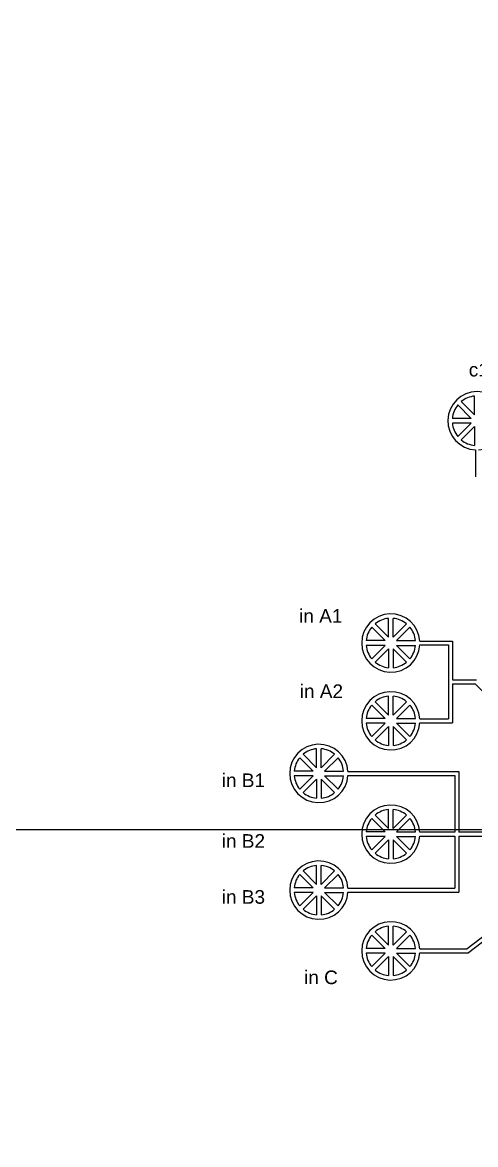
# Model space of a CAD drawing. Extents: x 1828 to 103828, y 11639 to 113639.
# Drawn here: x 31699 to 43362, y 33539 to 62389 of the extents above; entities that cross this region are included whole.
import ezdxf

# ---------------------------------------------------------------- set-up
doc = ezdxf.new("R2010")
doc.units = 13
for name, color, linetype in [('Control - FILL', 40, 'Continuous'), ('Control - SU8', 10, 'Continuous'), ('Flow - FILL', 131, 'Continuous'), ('Flow - SU8', 140, 'Continuous'), ('OPAQUE', 10, 'Continuous')]:
    doc.layers.add(name, color=color, linetype=linetype)
doc.styles.get("Standard").update_dxf_attribs({"font": 'arial.ttf', "height": 250})

msp = doc.modelspace()

# ---------------------------------------------------------------- linework, layer by layer
msp.add_line((1828, 41639), (103828, 41639))
at = {"layer": 'Control - FILL'}
for p, q in [((43251, 52209), (42907, 52553)), ((43338, 52296), (42994, 52640)), ((43338, 52296), (43338, 52782)), ((43251, 52209), (42765, 52209)), ((43251, 52087), (42765, 52087)), ((43251, 52087), (42907, 51742)), ((43338, 52000), (42994, 51656)), ((43338, 52000), (43338, 51513))]:
    msp.add_line(p, q, dxfattribs=at)
for start, end in [(140.5177, 174.4823), (95.5177, 129.4823), (185.5177, 219.4823), (230.5177, 264.4823)]:
    msp.add_arc((43399, 52148), 638, start, end, dxfattribs=at)
at = {"layer": 'Control - SU8'}
msp.add_line((43362, 51399), (43362, 50704), dxfattribs=at)
msp.add_arc((43399, 52148), 750, 272.866, 267.134, dxfattribs=at)
at = {"layer": 'Flow - FILL'}
for p, q in [((41119, 46581), (41119, 47067)), ((41242, 46581), (41242, 47067)), ((41033, 46494), (40689, 46838)), ((41119, 46581), (40775, 46925)), ((41242, 46581), (41586, 46925)), ((41329, 46494), (41673, 46838)), ((41033, 46494), (40546, 46494)), ((41329, 46494), (41815, 46494)), ((41033, 46372), (40546, 46372)), ((41033, 46372), (40689, 46027)), ((41119, 46285), (40775, 45941)), ((41119, 46285), (41119, 45798)), ((41242, 46285), (41242, 45798)), ((41242, 46285), (41586, 45941)), ((41329, 46372), (41815, 46372)), ((41329, 46372), (41673, 46027)), ((41119, 44581), (41119, 45067)), ((41242, 44581), (41242, 45067)), ((41033, 44494), (40689, 44838)), ((41119, 44581), (40775, 44925)), ((41242, 44581), (41586, 44925)), ((41329, 44494), (41673, 44838)), ((41033, 44494), (40546, 44494)), ((41329, 44494), (41815, 44494)), ((41033, 44372), (40546, 44372)), ((41033, 44372), (40689, 44027)), ((41119, 44285), (40775, 43941)), ((41119, 44285), (41119, 43798)), ((41242, 44285), (41242, 43798)), ((41242, 44285), (41586, 43941)), ((41329, 44372), (41815, 44372)), ((41329, 44372), (41673, 44027)), ((39267, 43228), (38923, 43572)), ((39267, 43228), (39267, 43715)), ((39390, 43228), (39390, 43715)), ((39390, 43228), (39734, 43572)), ((39181, 43141), (38836, 43485)), ((39477, 43141), (39821, 43485)), ((39181, 43141), (38694, 43141)), ((39181, 43019), (38694, 43019)), ((39181, 43019), (38836, 42675)), ((39477, 43141), (39963, 43141)), ((39477, 43019), (39963, 43019)), ((39477, 43019), (39821, 42675)), ((39267, 42932), (38923, 42588)), ((39267, 42932), (39267, 42445)), ((39390, 42932), (39390, 42445)), ((39390, 42932), (39734, 42588)), ((41119, 41667), (41119, 42153)), ((41242, 41667), (41242, 42153)), ((41033, 41580), (40689, 41924)), ((41119, 41667), (40775, 42011)), ((41242, 41667), (41586, 42011)), ((41329, 41580), (41673, 41924)), ((41033, 41580), (40546, 41580)), ((41329, 41580), (41815, 41580)), ((41033, 41457), (40546, 41457)), ((41033, 41457), (40689, 41113)), ((41119, 41371), (40775, 41027)), ((41119, 41371), (41119, 40884)), ((41242, 41371), (41242, 40884)), ((41242, 41371), (41586, 41027)), ((41329, 41457), (41815, 41457)), ((41329, 41457), (41673, 41113)), ((39267, 40228), (39267, 40715)), ((39390, 40228), (39390, 40715)), ((39181, 40141), (38836, 40485)), ((39267, 40228), (38923, 40572)), ((39390, 40228), (39734, 40572)), ((39477, 40141), (39821, 40485)), ((39181, 40141), (38694, 40141)), ((39477, 40141), (39963, 40141)), ((39181, 40019), (38694, 40019)), ((39181, 40019), (38836, 39675)), ((39267, 39932), (38923, 39588)), ((39267, 39932), (39267, 39445)), ((39390, 39932), (39390, 39445)), ((39390, 39932), (39734, 39588)), ((39477, 40019), (39963, 40019)), ((39477, 40019), (39821, 39675)), ((41119, 38667), (40775, 39011)), ((41119, 38667), (41119, 39153)), ((41242, 38667), (41242, 39153)), ((41242, 38667), (41586, 39011)), ((41033, 38580), (40689, 38924)), ((41329, 38580), (41673, 38924)), ((41033, 38580), (40546, 38580)), ((41033, 38457), (40546, 38457)), ((41033, 38457), (40689, 38113)), ((41119, 38371), (40775, 38027)), ((41119, 38371), (41119, 37884)), ((41242, 38371), (41242, 37884)), ((41242, 38371), (41586, 38027)), ((41329, 38580), (41815, 38580)), ((41329, 38457), (41815, 38457)), ((41329, 38457), (41673, 38113))]:
    msp.add_line(p, q, dxfattribs=at)
for centre, start, end in [((41181, 46433), 95.5177, 129.4823), ((41181, 46433), 50.5177, 84.4823), ((41181, 46433), 140.5177, 174.4823), ((41181, 46433), 5.5177, 39.4823), ((41181, 46433), 185.5177, 219.4823), ((41181, 46433), 320.5177, 354.4823), ((41181, 46433), 230.5177, 264.4823), ((41181, 46433), 275.5177, 309.4823), ((41181, 44433), 95.5177, 129.4823), ((41181, 44433), 50.5177, 84.4823), ((41181, 44433), 140.5177, 174.4823), ((41181, 44433), 5.5177, 39.4823), ((41181, 44433), 185.5177, 219.4823), ((41181, 44433), 320.5177, 354.4823), ((41181, 44433), 230.5177, 264.4823), ((41181, 44433), 275.5177, 309.4823), ((39329, 43080), 95.5177, 129.4823), ((39329, 43080), 50.5177, 84.4823), ((39329, 43080), 140.5177, 174.4823), ((39329, 43080), 5.5177, 39.4823), ((39329, 43080), 185.5177, 219.4823), ((39329, 43080), 320.5177, 354.4823), ((39329, 43080), 230.5177, 264.4823), ((39329, 43080), 275.5177, 309.4823), ((41181, 41519), 95.5177, 129.4823), ((41181, 41519), 50.5177, 84.4823), ((41181, 41519), 140.5177, 174.4823), ((41181, 41519), 5.5177, 39.4823), ((41181, 41519), 185.5177, 219.4823), ((41181, 41519), 320.5177, 354.4823), ((41181, 41519), 230.5177, 264.4823), ((41181, 41519), 275.5177, 309.4823), ((39329, 40080), 95.5177, 129.4823), ((39329, 40080), 50.5177, 84.4823), ((39329, 40080), 140.5177, 174.4823), ((39329, 40080), 5.5177, 39.4823), ((39329, 40080), 185.5177, 219.4823), ((39329, 40080), 320.5177, 354.4823), ((39329, 40080), 230.5177, 264.4823), ((39329, 40080), 275.5177, 309.4823), ((41181, 38519), 95.5177, 129.4823), ((41181, 38519), 50.5177, 84.4823), ((41181, 38519), 140.5177, 174.4823), ((41181, 38519), 5.5177, 39.4823), ((41181, 38519), 185.5177, 219.4823), ((41181, 38519), 320.5177, 354.4823), ((41181, 38519), 230.5177, 264.4823), ((41181, 38519), 275.5177, 309.4823)]:
    msp.add_arc(centre, 638, start, end, dxfattribs=at)
at = {"layer": 'Flow - SU8'}
for p, q in [((41929, 46483), (42764, 46483)), ((42764, 46483), (42764, 45483)), ((41929, 46383), (42664, 46383)), ((42664, 46383), (42664, 44483)), ((42764, 45483), (43389, 45483)), ((42764, 45383), (42764, 44383)), ((42764, 45383), (43348, 45383)), ((43348, 45383), (45962, 42769)), ((41929, 44483), (42664, 44483)), ((41929, 44383), (42764, 44383)), ((40077, 43130), (42927, 43130)), ((40077, 43030), (42827, 43030)), ((42827, 43030), (42827, 41569)), ((42927, 43130), (42927, 41569)), ((42827, 41569), (41929, 41569)), ((45328, 41569), (42927, 41569)), ((41929, 41469), (42827, 41469)), ((42827, 41469), (42827, 40130)), ((42927, 41469), (45328, 41469)), ((42927, 41469), (42927, 40030)), ((40077, 40130), (42827, 40130)), ((45490, 40369), (43145, 38569)), ((45524, 40269), (43179, 38469)), ((40077, 40030), (42927, 40030)), ((41929, 38569), (43145, 38569)), ((41929, 38469), (43179, 38469))]:
    msp.add_line(p, q, dxfattribs=at)
for centre in [(41181, 46433), (41181, 44433), (39329, 43080), (41181, 41519), (39329, 40080), (41181, 38519)]:
    msp.add_arc(centre, 750, 3.8226, 356.1774, dxfattribs=at)
at = {"layer": 'OPAQUE'}
msp.add_circle((52828, 62639), 51000, dxfattribs=at)

# ---------------------------------------------------------------- texts
at = {"layer": 'Control - SU8', "insert": (43187, 53636), "char_height": 350, "attachment_point": 1}
msp.add_mtext_dynamic_manual_height_columns('c14', width=6.63, gutter_width=12.5, heights=[0], dxfattribs=at)
at = {"layer": 'Flow - SU8', "char_height": 350, "attachment_point": 1}
for s, width, heights, insert in [('in A1', 1234.99, [2.273736754432321e-13], (38820, 47304)), ('in A2', 1385.64, [0], (38836, 45369)), ('in B1', 1362.46, [0], (36829, 43080)), ('in B2', 1431.99, [0], (36829, 41519)), ('in B3', 1748.72, [0], (36829, 40080)), ('in C', 1155.83, [0], (38947, 38013))]:
    msp.add_mtext_dynamic_manual_height_columns(s, width=width, gutter_width=12.5, heights=heights, dxfattribs=dict(at, insert=insert))

doc.saveas('drawing.dxf')
